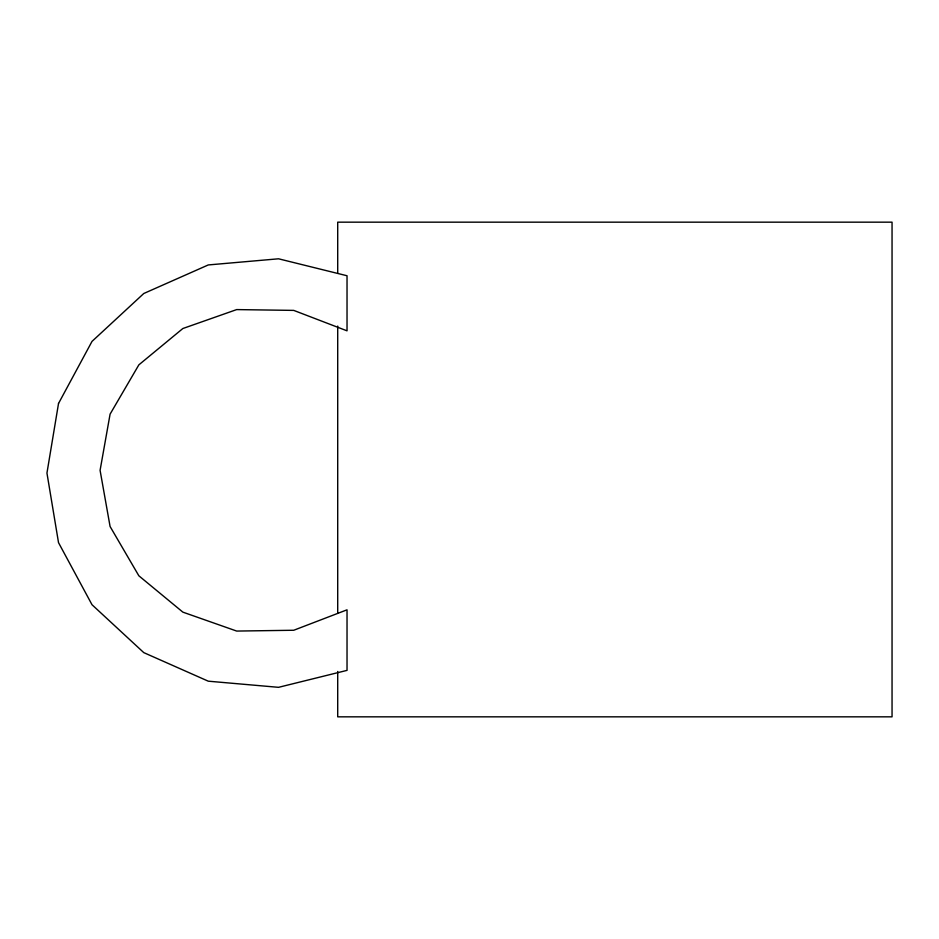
<?xml version="1.0" encoding="UTF-8"?>
<svg xmlns="http://www.w3.org/2000/svg" width="939" height="939" viewBox="0 0 939 939"><rect width="100%" height="100%" fill="white"/><g stroke="black" fill="none" stroke-linecap="round" stroke-linejoin="round"><path stroke-width="1.41" d="M337.711 273.39L337.711 222.167L892.05 222.167L892.05 716.833L337.711 716.833L337.711 671.467M337.711 326.079L337.711 612.921M58.523 403.477L46.95 473.068L58.523 542.648L92.01 604.728L143.784 652.628L208.282 681.186L278.554 687.325L347.031 670.376L347.031 609.822L293.743 630.257L236.687 631.067L182.859 612.134L138.855 575.795L110.086 526.509L100.086 470.333L110.086 414.146L138.855 364.86L182.859 328.521L236.687 309.588L293.743 310.398L347.031 330.833L347.031 275.749L278.554 258.8L208.282 264.939L143.784 293.496L92.01 341.397L58.523 403.477"/></g></svg>
